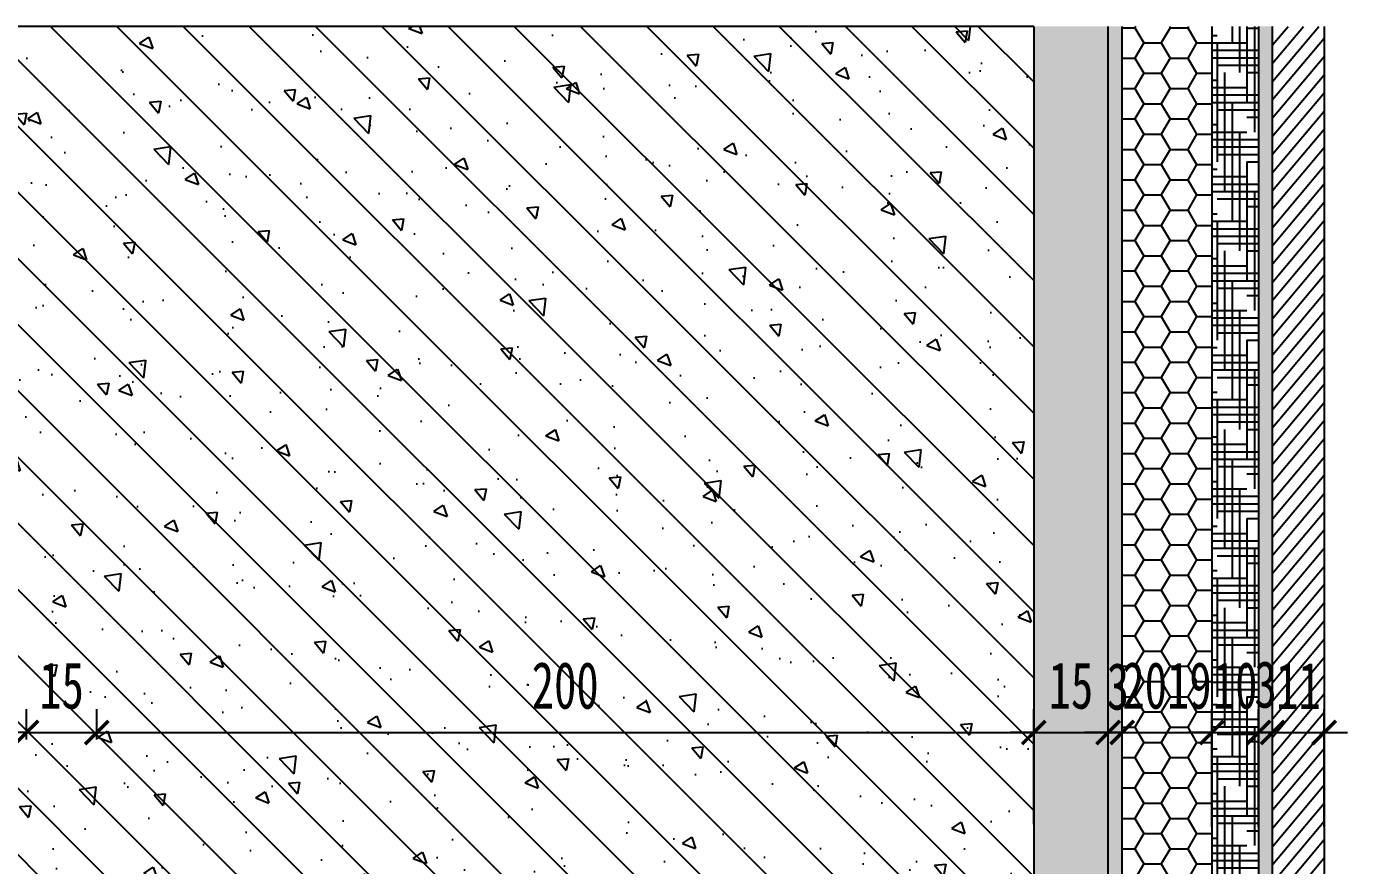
# Model space of a CAD drawing. Header units: millimetres. Extents: x 161920 to 181521, y -136232 to -127655.
# Drawn here: x 162593.9 to 162875.9, y -133542.1 to -133362.9 of the extents above; entities that cross this region are included whole.
import ezdxf

# ---------------------------------------------------------------- set-up
doc = ezdxf.new("R2010")
doc.units = ezdxf.units.MM
doc.header["$LTSCALE"] = 10
doc.header["$PDMODE"] = 3
for name, color, linetype in [('2MB2', 2, 'Continuous'), ('2PJ', 4, 'Continuous'), ('2TC', 8, 'Continuous'), ('A-土建墙（含管井、立管）', 6, 'Continuous')]:
    doc.layers.add(name, color=color, linetype=linetype)
doc.styles.add('DIM', font='SimSun.ttf', dxfattribs={"width": 0.7})
doc.dimstyles.new('5', dxfattribs={"dimscale": 5, "dimtxt": 2, "dimasz": 1, "dimexe": 1, "dimexo": 1, "dimgap": 1, "dimtad": 1, "dimdec": 0, "dimzin": 0, "dimdsep": 46, "dimtxsty": 'DIM', "dimblk": 'ARCHTICK', "dimcen": 0, "dimclrd": 5, "dimclre": 5, "dimclrt": 35, "dimadec": 0, "dimazin": 0, "dimtfac": 0.5, "dimtdec": 0, "dimtix": 1, "dimtmove": 2, "dimatfit": 2, "dimldrblk": 'A', "dimfxl": 0, "dimtolj": 1, "dimtzin": 0, "dimlwd": -1, "dimlwe": -1, "dimarcsym": 0})
pattern_1 = [(225, (157685.4734, -134928.4967), (-3.08696304, -0.841899), [3.96875, -0.79375, 0, -0.79375])]

# ---------------------------------------------------------------- blocks, each defined once
blk = doc.blocks.new('_ArchTick')
at = {"color": 0, "linetype": 'ByBlock', "const_width": 0.15}
blk.add_lwpolyline([(-0.5, -0.5), (0.5, 0.5)], dxfattribs=at)
blk = doc.blocks.new('*D266')
at = {"color": 5, "ltscale": 0.15}
for p, q in [((162593.86, -133515.18), (162593.86, -133508.68)), ((162608.86, -133515.18), (162608.86, -133508.68)), ((162593.86, -133513.68), (162588.86, -133513.68)), ((162593.86, -133513.68), (162608.86, -133513.68)), ((162608.86, -133513.68), (162613.86, -133513.68))]:
    blk.add_line(p, q, dxfattribs=at)
at = {"layer": 'Defpoints', "color": 0, "ltscale": 0.15}
for p in [(162608.86, -133513.68), (162593.86, -133520.18), (162608.86, -133520.18)]:
    blk.add_point(p, dxfattribs=at)
at = {"color": 5, "ltscale": 0.15, "xscale": 5, "yscale": 5, "zscale": 5}
blk.add_blockref('_ArchTick', (162593.86, -133513.68), dxfattribs=at)
at = {"color": 5, "ltscale": 0.15, "xscale": 5, "yscale": 5, "zscale": 5, "rotation": 180}
blk.add_blockref('_ArchTick', (162608.86, -133513.68), dxfattribs=at)
at = {"color": 35, "ltscale": 0.15, "insert": (162601.36, -133503.68), "char_height": 10, "attachment_point": 5, "style": 'DIM'}
blk.add_mtext('\\A1;15', dxfattribs=at)
blk = doc.blocks.new('A')
for p, q in [((-1.435, 1.148), (-1.09, 1.437)), ((-1.435, 1.148), (-0.369, 0)), ((-1.09, 1.437), (0, 0)), ((-0.369, 0), (-2.127, 0)), ((-1.435, -1.148), (-0.369, 0)), ((-1.09, -1.437), (0, 0)), ((-1.435, -1.148), (-1.09, -1.437))]:
    blk.add_line(p, q)
for points in [[(-1.435, 1.148), (-1.09, 1.437), (-0.369, 0), (0, 0)], [(-1.435, -1.148), (-1.09, -1.437), (-0.369, 0), (0, 0)]]:
    blk.add_solid(points)
blk = doc.blocks.new('*D267')
at = {"color": 5, "ltscale": 0.15}
for p, q in [((162608.86, -133515.18), (162608.86, -133508.68)), ((162808.86, -133528.28), (162808.86, -133508.68)), ((162608.86, -133513.68), (162808.86, -133513.68))]:
    blk.add_line(p, q, dxfattribs=at)
at = {"layer": 'Defpoints', "color": 0, "ltscale": 0.15}
for p in [(162808.86, -133513.68), (162608.86, -133520.18), (162808.86, -133533.28)]:
    blk.add_point(p, dxfattribs=at)
at = {"color": 5, "ltscale": 0.15, "xscale": 5, "yscale": 5, "zscale": 5, "rotation": 180}
blk.add_blockref('_ArchTick', (162608.86, -133513.68), dxfattribs=at)
at = {"color": 5, "ltscale": 0.15, "xscale": 5, "yscale": 5, "zscale": 5}
blk.add_blockref('_ArchTick', (162808.86, -133513.68), dxfattribs=at)
at = {"color": 35, "ltscale": 0.15, "insert": (162708.86, -133503.68), "char_height": 10, "attachment_point": 5, "style": 'DIM'}
blk.add_mtext('\\A1;200', dxfattribs=at)
blk = doc.blocks.new('*D268')
at = {"color": 5, "ltscale": 0.15}
for p, q in [((162808.86, -133533.28), (162808.86, -133508.68)), ((162824.76, -133533.81), (162824.76, -133508.68)), ((162808.86, -133513.68), (162803.86, -133513.68)), ((162808.86, -133513.68), (162824.76, -133513.68)), ((162824.76, -133513.68), (162829.76, -133513.68))]:
    blk.add_line(p, q, dxfattribs=at)
at = {"layer": 'Defpoints', "color": 0, "ltscale": 0.15}
for p in [(162824.76, -133513.68), (162808.86, -133538.28), (162824.76, -133538.81)]:
    blk.add_point(p, dxfattribs=at)
at = {"color": 5, "ltscale": 0.15, "xscale": 5, "yscale": 5, "zscale": 5}
blk.add_blockref('_ArchTick', (162808.86, -133513.68), dxfattribs=at)
at = {"color": 5, "ltscale": 0.15, "xscale": 5, "yscale": 5, "zscale": 5, "rotation": 180}
blk.add_blockref('_ArchTick', (162824.76, -133513.68), dxfattribs=at)
at = {"color": 35, "ltscale": 0.15, "insert": (162816.81, -133503.68), "char_height": 10, "attachment_point": 5, "style": 'DIM'}
blk.add_mtext('\\A1;15', dxfattribs=at)
blk = doc.blocks.new('*D269')
at = {"color": 5, "ltscale": 0.15}
for p, q in [((162824.76, -133533.81), (162824.76, -133508.68)), ((162827.76, -133533.81), (162827.76, -133508.68)), ((162824.76, -133513.68), (162819.76, -133513.68)), ((162824.76, -133513.68), (162827.76, -133513.68)), ((162827.76, -133513.68), (162832.76, -133513.68))]:
    blk.add_line(p, q, dxfattribs=at)
at = {"layer": 'Defpoints', "color": 0, "ltscale": 0.15}
for p in [(162827.76, -133513.68), (162824.76, -133538.81), (162827.76, -133538.81)]:
    blk.add_point(p, dxfattribs=at)
at = {"color": 5, "ltscale": 0.15, "xscale": 5, "yscale": 5, "zscale": 5}
blk.add_blockref('_ArchTick', (162824.76, -133513.68), dxfattribs=at)
at = {"color": 5, "ltscale": 0.15, "xscale": 5, "yscale": 5, "zscale": 5, "rotation": 180}
blk.add_blockref('_ArchTick', (162827.76, -133513.68), dxfattribs=at)
at = {"color": 35, "ltscale": 0.15, "insert": (162826.83, -133503.88), "char_height": 10, "attachment_point": 5, "style": 'DIM'}
blk.add_mtext('\\A1;3', dxfattribs=at)
blk = doc.blocks.new('*D270')
at = {"color": 5, "ltscale": 0.15}
for p, q in [((162827.76, -133533.81), (162827.76, -133508.68)), ((162846.86, -133533.81), (162846.86, -133508.68)), ((162827.76, -133513.68), (162822.76, -133513.68)), ((162827.76, -133513.68), (162846.86, -133513.68)), ((162846.86, -133513.68), (162851.86, -133513.68))]:
    blk.add_line(p, q, dxfattribs=at)
at = {"layer": 'Defpoints', "color": 0, "ltscale": 0.15}
for p in [(162846.86, -133513.68), (162827.76, -133538.81), (162846.86, -133538.81)]:
    blk.add_point(p, dxfattribs=at)
at = {"color": 5, "ltscale": 0.15, "xscale": 5, "yscale": 5, "zscale": 5}
blk.add_blockref('_ArchTick', (162827.76, -133513.68), dxfattribs=at)
at = {"color": 5, "ltscale": 0.15, "xscale": 5, "yscale": 5, "zscale": 5, "rotation": 180}
blk.add_blockref('_ArchTick', (162846.86, -133513.68), dxfattribs=at)
at = {"color": 35, "ltscale": 0.15, "insert": (162837.31, -133503.68), "char_height": 10, "attachment_point": 5, "style": 'DIM'}
blk.add_mtext('\\A1;2019', dxfattribs=at)
blk = doc.blocks.new('*D271')
at = {"color": 5, "ltscale": 0.15}
for p, q in [((162846.86, -133533.81), (162846.86, -133508.68)), ((162856.86, -133533.81), (162856.86, -133508.68)), ((162846.86, -133513.68), (162841.86, -133513.68)), ((162846.86, -133513.68), (162856.86, -133513.68)), ((162856.86, -133513.68), (162861.86, -133513.68))]:
    blk.add_line(p, q, dxfattribs=at)
at = {"layer": 'Defpoints', "color": 0, "ltscale": 0.15}
for p in [(162856.86, -133513.68), (162846.86, -133538.81), (162856.86, -133538.81)]:
    blk.add_point(p, dxfattribs=at)
at = {"color": 5, "ltscale": 0.15, "xscale": 5, "yscale": 5, "zscale": 5}
blk.add_blockref('_ArchTick', (162846.86, -133513.68), dxfattribs=at)
at = {"color": 5, "ltscale": 0.15, "xscale": 5, "yscale": 5, "zscale": 5, "rotation": 180}
blk.add_blockref('_ArchTick', (162856.86, -133513.68), dxfattribs=at)
at = {"color": 35, "ltscale": 0.15, "insert": (162851.86, -133503.68), "char_height": 10, "attachment_point": 5, "style": 'DIM'}
blk.add_mtext('\\A1;10', dxfattribs=at)
blk = doc.blocks.new('*D272')
at = {"color": 5, "ltscale": 0.15}
for p, q in [((162856.86, -133533.81), (162856.86, -133508.68)), ((162859.86, -133533.81), (162859.86, -133508.68)), ((162856.86, -133513.68), (162851.86, -133513.68)), ((162856.86, -133513.68), (162859.86, -133513.68)), ((162859.86, -133513.68), (162864.86, -133513.68))]:
    blk.add_line(p, q, dxfattribs=at)
at = {"layer": 'Defpoints', "color": 0, "ltscale": 0.15}
for p in [(162859.86, -133513.68), (162856.86, -133538.81), (162859.86, -133538.81)]:
    blk.add_point(p, dxfattribs=at)
at = {"color": 5, "ltscale": 0.15, "xscale": 5, "yscale": 5, "zscale": 5}
blk.add_blockref('_ArchTick', (162856.86, -133513.68), dxfattribs=at)
at = {"color": 5, "ltscale": 0.15, "xscale": 5, "yscale": 5, "zscale": 5, "rotation": 180}
blk.add_blockref('_ArchTick', (162859.86, -133513.68), dxfattribs=at)
at = {"color": 35, "ltscale": 0.15, "insert": (162858.36, -133503.47), "char_height": 10, "attachment_point": 5, "style": 'DIM'}
blk.add_mtext('\\A1;3', dxfattribs=at)
blk = doc.blocks.new('*D273')
at = {"color": 5, "ltscale": 0.15}
for p, q in [((162859.86, -133533.81), (162859.86, -133508.68)), ((162870.86, -133533.81), (162870.86, -133508.68)), ((162859.86, -133513.68), (162854.86, -133513.68)), ((162859.86, -133513.68), (162870.86, -133513.68)), ((162870.86, -133513.68), (162875.86, -133513.68))]:
    blk.add_line(p, q, dxfattribs=at)
at = {"layer": 'Defpoints', "color": 0, "ltscale": 0.15}
for p in [(162870.86, -133513.68), (162859.86, -133538.81), (162870.86, -133538.81)]:
    blk.add_point(p, dxfattribs=at)
at = {"color": 5, "ltscale": 0.15, "xscale": 5, "yscale": 5, "zscale": 5}
blk.add_blockref('_ArchTick', (162859.86, -133513.68), dxfattribs=at)
at = {"color": 5, "ltscale": 0.15, "xscale": 5, "yscale": 5, "zscale": 5, "rotation": 180}
blk.add_blockref('_ArchTick', (162870.86, -133513.68), dxfattribs=at)
at = {"color": 35, "ltscale": 0.15, "insert": (162865.36, -133503.68), "char_height": 10, "attachment_point": 5, "style": 'DIM'}
blk.add_mtext('\\A1;11', dxfattribs=at)

msp = doc.modelspace()

# ---------------------------------------------------------------- hatches: boundary and pattern name
at = {"layer": '2TC'}
h = msp.add_hatch(dxfattribs=at)
h.set_pattern_fill('钢筋混凝土', color=250, scale=4, angle=-270, style=0)
h.set_pattern_definition([(315, (157685.473, -134728.497), (-7.071068, -7.071068), []), (310, (157685.473, -134728.497), (28.69041, 2.51009), [3, -33]), (5, (157685.473, -134728.497), (-5.55005, -30.08769), [2.4, -26.4]), (259.5486, (157687.864, -134728.287), (23.14038, -27.57758), [2.5496, -28.04568]), (313.8158, (157685.473, -134736.497), (42.68964, 6.62076), [4.5, -49.5]), (263.3644, (157689.03, -134735.945), (37.3865, -38.9647), [3.8244, -42.06852]), (8.8158, (157685.473, -134736.497), (37.38648, -38.96474), [3.6, -39.6]), (339, (157689.473, -134734.497), (23.87628, 16.10476), [3, -33]), (34, (157689.473, -134734.497), (9.73261, -29.006), [2.4, -26.4]), (288.5486, (157691.463, -134733.155), (33.6089, -12.90122), [2.5496, -28.04568]), (322.5, (157685.473, -134728.497), (0.486394, -13.315754), [0, -26.08, 0, -26.8, 0, -26.5]), (352.5, (157685.473, -134728.497), (10.52278, -15.77647), [0, -15.28, 0, -25.48, 0, -10.1]), (32.5, (157676.553, -134728.497), (21.352897, 0.902195), [0, -10, 0, -31.2, 0, -41.4]), (42.5, (157672.553, -134728.497), (23.32745, -4.0042), [0, -13, 0, -20.72, 0, -29.4])])
h.paths.add_polyline_path([(162608.86, -133362.87), (162808.86, -133362.87), (162808.86, -133561.88), (162349.26, -133562.87), (162349.26, -133362.87)])
h = msp.add_hatch(dxfattribs=at)
h.set_pattern_fill('AR-SAND', color=250, scale=0.05, angle=-270, style=0)
h.set_pattern_definition([(322.5, (155935.3395, -134849.4331), (-0.08000156, -2.4470662), [0, -1.9304, 0, -2.159, 0, -2.06375]), (352.5, (155935.3395, -134849.433), (2.2476164, -3.5841255), [0, -1.0414, 0, -1.7399, 0, -0.66675]), (32.5, (155933.7774, -134849.4331), (3.95496185, -0.0071859), [0, -0.635, 0, -2.286, 0, -2.9845]), (42.5, (155933.7774, -134849.433), (3.8177823, -1.1146466), [0, -0.3175, 0, -1.4986, 0, -1.7145])])
h.paths.add_polyline_path([(162805.97, -133613.78), (162806.43, -133621.62), (162805.79, -133611.88), (162805.22, -133611.88)], flags=16)
h.paths.add_polyline_path([(162750.95, -133627.17), (162750.86, -133611.88), (162798.86, -133611.88), (162808.86, -133611.88), (162808.86, -133569.22), (162808.86, -133562.87), (162808.86, -133362.87), (162824.76, -133362.87), (162824.76, -133457.56), (162824.76, -133562.87), (162824.76, -133626.88)])
h = msp.add_hatch(dxfattribs=at)
h.set_pattern_fill('ANSI36', color=250, scale=0.5, angle=-180)
h.set_pattern_definition(pattern_1)
h.paths.add_polyline_path([(162827.76, -133629.88), (162750.86, -133629.88), (162750.86, -133626.88), (162824.76, -133626.88), (162824.76, -133362.87), (162827.76, -133362.87), (162827.76, -133562.87)])
h = msp.add_hatch(dxfattribs=at)
h.set_pattern_fill('玻璃5', color=250, scale=30, angle=-270, style=0)
h.set_pattern_definition([(360, (157685.4734, -134928.4967), (5.625, -3.2475953), [3.75, -7.5]), (240, (157685.4734, -134928.4967), (-5.625, -3.2475953), [3.75, -7.5]), (300, (157685.4734, -134928.4967), (1e-08, -6.4951905), [-7.5, 3.75])])
h.paths.add_polyline_path([(162827.76, -133362.87), (162846.86, -133362.87), (162846.86, -133562.87), (162846.86, -133649.88), (162755.86, -133649.92), (162750.86, -133649.92), (162750.86, -133649.88), (162750.86, -133629.88), (162827.76, -133629.88)])
h = msp.add_hatch(dxfattribs=at)
h.set_pattern_fill('HOUND', color=250, angle=-270, style=0)
h.set_pattern_definition([(360, (157685.4734, -134928.4967), (6.35, -1.5875), [25.4, -12.7]), (270, (157685.4734, -134928.4967), (-1.5875, 6.35), [25.4, -12.7])])
h.paths.add_polyline_path([(162755.86, -133668.88), (162750.86, -133668.88), (162750.86, -133649.92), (162755.86, -133649.88), (162846.86, -133649.92), (162846.86, -133362.87), (162856.86, -133362.87), (162856.86, -133562.87), (162856.87, -133659.88), (162755.86, -133659.88), (162755.86, -133668.88), (162750.86, -133668.88)])
h = msp.add_hatch(dxfattribs=at)
h.set_pattern_fill('饰面砖', color=250, scale=5, angle=-225, style=0)
h.set_pattern_definition([(230, (157685.4734, -134928.4967), (-1.9151111, 1.606969), [])])
h.paths.add_polyline_path([(162859.86, -133362.87), (162870.86, -133362.87), (162870.86, -133562.87), (162870.86, -133673.88), (162755.86, -133673.96), (162755.86, -133668.88), (162755.86, -133662.94), (162859.91, -133662.88)])
h = msp.add_hatch(dxfattribs=at)
h.set_pattern_fill('ANSI36', color=250, scale=0.5, angle=-180)
h.set_pattern_definition(pattern_1)
edge = h.paths.add_edge_path()
edge.add_line((162755.9, -133662.94), (162859.86, -133662.88))
edge.add_line((162859.86, -133662.88), (162859.86, -133562.87))
edge.add_line((162859.86, -133562.87), (162859.86, -133362.87))
edge.add_line((162859.86, -133362.87), (162856.86, -133362.87))
edge.add_line((162856.86, -133362.87), (162856.86, -133659.88))
edge.add_line((162856.86, -133659.88), (162755.86, -133659.88))
edge.add_line((162755.86, -133659.88), (162755.86, -133662.94))

# ---------------------------------------------------------------- linework, layer by layer
at = {"layer": '2MB2'}
msp.add_lwpolyline([(162870.86, -133362.87), (162870.86, -133673.88), (162755.86, -133673.88), (162755.86, -133662.94), (162859.86, -133662.88), (162859.86, -133362.87)], dxfattribs=at)
at = {"layer": '2PJ'}
for points in [[(162750.86, -133626.88), (162824.76, -133626.88), (162824.76, -133362.87)], [(162846.86, -133362.87), (162846.86, -133649.92), (162755.86, -133649.92), (162750.86, -133649.92), (162750.86, -133649.88), (162750.86, -133629.88), (162827.76, -133629.88), (162827.76, -133362.87)], [(162856.86, -133362.87), (162856.86, -133659.88), (162755.86, -133659.88), (162755.86, -133662.94)], [(162755.9, -133662.94), (162859.86, -133662.88), (162859.86, -133362.87)]]:
    msp.add_lwpolyline(points, dxfattribs=at)
at = {"layer": 'A-土建墙（含管井、立管）', "color": 6}
msp.add_line((162808.86, -133362.87), (162808.86, -133562.87), dxfattribs=at)
msp.add_lwpolyline([(162808.86, -133362.87), (162349.26, -133362.87)], dxfattribs=at)

# ---------------------------------------------------------------- dimensions: what is measured, and where the dimension line sits
at = {"color": 1, "ltscale": 0.15}
for base, p1, p2, picture, middle in [((162608.86, -133513.68), (162593.86, -133520.18), (162608.86, -133520.18), '*D266', (162601.36, -133503.68)), ((162808.86, -133513.68), (162608.86, -133520.18), (162808.86, -133533.28), '*D267', (162708.86, -133503.68)), ((162856.86, -133513.68), (162846.86, -133538.81), (162856.86, -133538.81), '*D271', (162851.86, -133503.68)), ((162870.86, -133513.68), (162859.86, -133538.81), (162870.86, -133538.81), '*D273', (162865.36, -133503.68))]:
    dim = msp.add_linear_dim(base=base, p1=p1, p2=p2, dimstyle='5', dxfattribs=at)
    dim.commit()
    dim.dimension.update_dxf_attribs({"geometry": picture, "text_midpoint": middle})
for base, p1, p2, text, picture, middle in [((162824.76, -133513.68), (162808.86, -133538.28), (162824.76, -133538.81), '15', '*D268', (162816.81, -133503.68)), ((162846.86, -133513.68), (162827.76, -133538.81), (162846.86, -133538.81), '20<>', '*D270', (162837.31, -133503.68))]:
    dim = msp.add_linear_dim(base=base, p1=p1, p2=p2, text=text, dimstyle='5', dxfattribs=at)
    dim.commit()
    dim.dimension.update_dxf_attribs({"geometry": picture, "text_midpoint": middle})
for base, p1, p2, picture, middle in [((162827.76, -133513.68), (162824.76, -133538.81), (162827.76, -133538.81), '*D269', (162826.83, -133503.88)), ((162859.86, -133513.68), (162856.86, -133538.81), (162859.86, -133538.81), '*D272', (162858.36, -133503.47))]:
    dim = msp.add_linear_dim(base=base, p1=p1, p2=p2, dimstyle='5', dxfattribs=at)
    dim.commit()
    dim.dimension.update_dxf_attribs({"geometry": picture, "text_midpoint": middle, "dimtype": 160})

doc.saveas('drawing.dxf')
